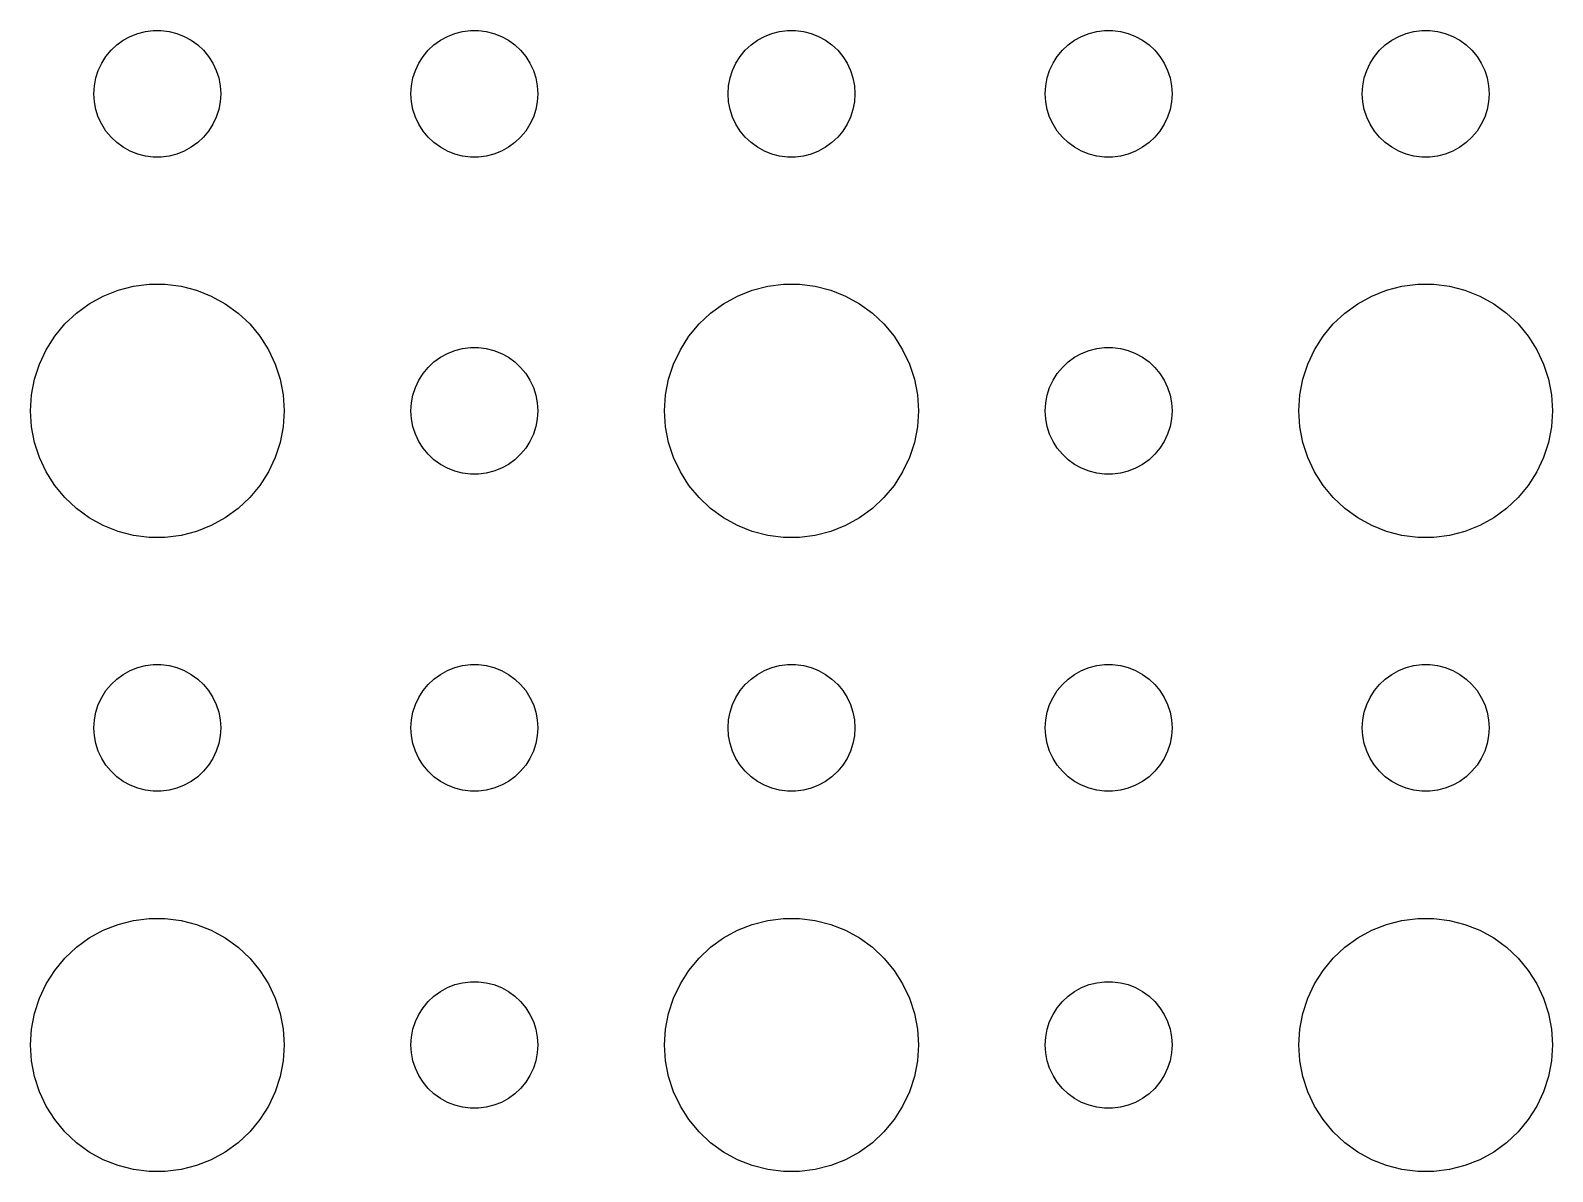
# Model space of a CAD drawing. Header units: metres. Extents: x -142 to 142, y -142 to 142.
# Drawn here: x -18 to 18, y -77.99 to -51 of the extents above; entities that cross this region are included whole.
import ezdxf

# ---------------------------------------------------------------- set-up
doc = ezdxf.new("R2010")
doc.units = ezdxf.units.M

msp = doc.modelspace()

# ---------------------------------------------------------------- linework, layer by layer
for p, q in [((-15.6387, -51.1428), (-15.4635, -51.0734)), ((-15.4635, -51.0734), (-15.2811, -51.0266)), ((-15.2811, -51.0266), (-15.0942, -51.003)), ((-15.0942, -51.003), (-14.9058, -51.003)), ((-14.9058, -51.003), (-14.7189, -51.0266)), ((-14.7189, -51.0266), (-14.5365, -51.0734)), ((-14.5365, -51.0734), (-14.3613, -51.1428)), ((-8.13866, -51.1428), (-7.96352, -51.0734)), ((-7.96352, -51.0734), (-7.78107, -51.0266)), ((-7.78107, -51.0266), (-7.59418, -51.003)), ((-7.59418, -51.003), (-7.40581, -51.003)), ((-7.40581, -51.003), (-7.21892, -51.0266)), ((-7.21892, -51.0266), (-7.03647, -51.0734)), ((-7.03647, -51.0734), (-6.86133, -51.1428)), ((-0.63866, -51.1428), (-0.46352, -51.0734)), ((-0.46352, -51.0734), (-0.28107, -51.0266)), ((-0.28107, -51.0266), (-0.09418, -51.003)), ((-0.09418, -51.003), (0.09418, -51.003)), ((0.09418, -51.003), (0.28107, -51.0266)), ((0.28107, -51.0266), (0.46352, -51.0734)), ((0.46352, -51.0734), (0.63866, -51.1428)), ((6.86133, -51.1428), (7.03647, -51.0734)), ((7.03647, -51.0734), (7.21892, -51.0266)), ((7.21892, -51.0266), (7.40581, -51.003)), ((7.40581, -51.003), (7.59418, -51.003)), ((7.59418, -51.003), (7.78107, -51.0266)), ((7.78107, -51.0266), (7.96352, -51.0734)), ((7.96352, -51.0734), (8.13866, -51.1428)), ((14.3613, -51.1428), (14.5365, -51.0734)), ((14.5365, -51.0734), (14.7189, -51.0266)), ((14.7189, -51.0266), (14.9058, -51.003)), ((14.9058, -51.003), (15.0942, -51.003)), ((15.0942, -51.003), (15.2811, -51.0266)), ((15.2811, -51.0266), (15.4635, -51.0734)), ((15.4635, -51.0734), (15.6387, -51.1428)), ((-16.2135, -51.6183), (-16.0934, -51.4732)), ((-16.0934, -51.4732), (-15.9561, -51.3442)), ((-15.9561, -51.3442), (-15.8037, -51.2335)), ((-15.8037, -51.2335), (-15.6387, -51.1428)), ((-14.3613, -51.1428), (-14.1963, -51.2335)), ((-14.1963, -51.2335), (-14.0439, -51.3442)), ((-14.0439, -51.3442), (-13.9065, -51.4732)), ((-13.9065, -51.4732), (-13.7865, -51.6183)), ((-8.71352, -51.6183), (-8.59344, -51.4732)), ((-8.59344, -51.4732), (-8.45613, -51.3442)), ((-8.45613, -51.3442), (-8.30373, -51.2335)), ((-8.30373, -51.2335), (-8.13866, -51.1428)), ((-6.86133, -51.1428), (-6.69626, -51.2335)), ((-6.69626, -51.2335), (-6.54385, -51.3442)), ((-6.54385, -51.3442), (-6.40654, -51.4732)), ((-6.40654, -51.4732), (-6.28647, -51.6183)), ((-1.21352, -51.6183), (-1.09344, -51.4732)), ((-1.09344, -51.4732), (-0.95613, -51.3442)), ((-0.95613, -51.3442), (-0.80373, -51.2335)), ((-0.80373, -51.2335), (-0.63866, -51.1428)), ((0.63866, -51.1428), (0.80373, -51.2335)), ((0.80373, -51.2335), (0.95613, -51.3442)), ((0.95613, -51.3442), (1.09344, -51.4732)), ((1.09344, -51.4732), (1.21352, -51.6183)), ((6.28647, -51.6183), (6.40654, -51.4732)), ((6.40654, -51.4732), (6.54385, -51.3442)), ((6.54385, -51.3442), (6.69626, -51.2335)), ((6.69626, -51.2335), (6.86133, -51.1428)), ((8.13866, -51.1428), (8.30373, -51.2335)), ((8.30373, -51.2335), (8.45613, -51.3442)), ((8.45613, -51.3442), (8.59344, -51.4732)), ((8.59344, -51.4732), (8.71352, -51.6183)), ((13.7865, -51.6183), (13.9065, -51.4732)), ((13.9065, -51.4732), (14.0439, -51.3442)), ((14.0439, -51.3442), (14.1963, -51.2335)), ((14.1963, -51.2335), (14.3613, -51.1428)), ((15.6387, -51.1428), (15.8037, -51.2335)), ((15.8037, -51.2335), (15.9561, -51.3442)), ((15.9561, -51.3442), (16.0934, -51.4732)), ((16.0934, -51.4732), (16.2135, -51.6183)), ((-16.3947, -51.9478), (-16.3145, -51.7774)), ((-16.3145, -51.7774), (-16.2135, -51.6183)), ((-13.7865, -51.6183), (-13.6855, -51.7774)), ((-13.6855, -51.7774), (-13.6053, -51.9478)), ((-8.89465, -51.9478), (-8.81445, -51.7774)), ((-8.81445, -51.7774), (-8.71352, -51.6183)), ((-6.28647, -51.6183), (-6.18553, -51.7774)), ((-6.18553, -51.7774), (-6.10533, -51.9478)), ((-1.39465, -51.9478), (-1.31445, -51.7774)), ((-1.31445, -51.7774), (-1.21352, -51.6183)), ((1.21352, -51.6183), (1.31445, -51.7774)), ((1.31445, -51.7774), (1.39465, -51.9478)), ((6.10533, -51.9478), (6.18553, -51.7774)), ((6.18553, -51.7774), (6.28647, -51.6183)), ((8.71352, -51.6183), (8.81445, -51.7774)), ((8.81445, -51.7774), (8.89465, -51.9478)), ((13.6053, -51.9478), (13.6855, -51.7774)), ((13.6855, -51.7774), (13.7865, -51.6183)), ((16.2135, -51.6183), (16.3145, -51.7774)), ((16.3145, -51.7774), (16.3947, -51.9478)), ((-16.4882, -52.312), (-16.4529, -52.127)), ((-16.4529, -52.127), (-16.3947, -51.9478)), ((-13.6053, -51.9478), (-13.5471, -52.127)), ((-13.5471, -52.127), (-13.5118, -52.312)), ((-8.98816, -52.312), (-8.95287, -52.127)), ((-8.95287, -52.127), (-8.89465, -51.9478)), ((-6.10533, -51.9478), (-6.04712, -52.127)), ((-6.04712, -52.127), (-6.01183, -52.312)), ((-1.48816, -52.312), (-1.45287, -52.127)), ((-1.45287, -52.127), (-1.39465, -51.9478)), ((1.39465, -51.9478), (1.45287, -52.127)), ((1.45287, -52.127), (1.48816, -52.312)), ((6.01183, -52.312), (6.04712, -52.127)), ((6.04712, -52.127), (6.10533, -51.9478)), ((8.89465, -51.9478), (8.95287, -52.127)), ((8.95287, -52.127), (8.98816, -52.312)), ((13.5118, -52.312), (13.5471, -52.127)), ((13.5471, -52.127), (13.6053, -51.9478)), ((16.3947, -51.9478), (16.4529, -52.127)), ((16.4529, -52.127), (16.4882, -52.312)), ((-16.5, -52.5), (-16.4882, -52.312)), ((-16.4882, -52.688), (-16.5, -52.5)), ((-13.5118, -52.312), (-13.5, -52.5)), ((-13.5, -52.5), (-13.5118, -52.688)), ((-9, -52.5), (-8.98816, -52.312)), ((-8.98816, -52.688), (-9, -52.5)), ((-6.01183, -52.312), (-6, -52.5)), ((-6, -52.5), (-6.01183, -52.688)), ((-1.5, -52.5), (-1.48816, -52.312)), ((-1.48816, -52.688), (-1.5, -52.5)), ((1.48816, -52.312), (1.5, -52.5)), ((1.5, -52.5), (1.48816, -52.688)), ((6, -52.5), (6.01183, -52.312)), ((6.01183, -52.688), (6, -52.5)), ((8.98816, -52.312), (9, -52.5)), ((9, -52.5), (8.98816, -52.688)), ((13.5, -52.5), (13.5118, -52.312)), ((13.5118, -52.688), (13.5, -52.5)), ((16.4882, -52.312), (16.5, -52.5)), ((16.5, -52.5), (16.4882, -52.688)), ((-16.4529, -52.873), (-16.4882, -52.688)), ((-16.3947, -53.0522), (-16.4529, -52.873)), ((-13.5471, -52.873), (-13.6053, -53.0522)), ((-13.5118, -52.688), (-13.5471, -52.873)), ((-8.95287, -52.873), (-8.98816, -52.688)), ((-8.89465, -53.0522), (-8.95287, -52.873)), ((-6.04712, -52.873), (-6.10533, -53.0522)), ((-6.01183, -52.688), (-6.04712, -52.873)), ((-1.45287, -52.873), (-1.48816, -52.688)), ((-1.39465, -53.0522), (-1.45287, -52.873)), ((1.45287, -52.873), (1.39465, -53.0522)), ((1.48816, -52.688), (1.45287, -52.873)), ((6.04712, -52.873), (6.01183, -52.688)), ((6.10533, -53.0522), (6.04712, -52.873)), ((8.95287, -52.873), (8.89465, -53.0522)), ((8.98816, -52.688), (8.95287, -52.873)), ((13.5471, -52.873), (13.5118, -52.688)), ((13.6053, -53.0522), (13.5471, -52.873)), ((16.4529, -52.873), (16.3947, -53.0522)), ((16.4882, -52.688), (16.4529, -52.873)), ((-16.3145, -53.2226), (-16.3947, -53.0522)), ((-16.2135, -53.3817), (-16.3145, -53.2226)), ((-13.6855, -53.2226), (-13.7865, -53.3817)), ((-13.6053, -53.0522), (-13.6855, -53.2226)), ((-8.81445, -53.2226), (-8.89465, -53.0522)), ((-8.71352, -53.3817), (-8.81445, -53.2226)), ((-6.18553, -53.2226), (-6.28647, -53.3817)), ((-6.10533, -53.0522), (-6.18553, -53.2226)), ((-1.31445, -53.2226), (-1.39465, -53.0522)), ((-1.21352, -53.3817), (-1.31445, -53.2226)), ((1.31445, -53.2226), (1.21352, -53.3817)), ((1.39465, -53.0522), (1.31445, -53.2226)), ((6.18553, -53.2226), (6.10533, -53.0522)), ((6.28647, -53.3817), (6.18553, -53.2226)), ((8.81445, -53.2226), (8.71352, -53.3817)), ((8.89465, -53.0522), (8.81445, -53.2226)), ((13.6855, -53.2226), (13.6053, -53.0522)), ((13.7865, -53.3817), (13.6855, -53.2226)), ((16.3145, -53.2226), (16.2135, -53.3817)), ((16.3947, -53.0522), (16.3145, -53.2226)), ((-16.0934, -53.5268), (-16.2135, -53.3817)), ((-15.9561, -53.6558), (-16.0934, -53.5268)), ((-13.9065, -53.5268), (-14.0439, -53.6558)), ((-13.7865, -53.3817), (-13.9065, -53.5268)), ((-8.59344, -53.5268), (-8.71352, -53.3817)), ((-8.45613, -53.6558), (-8.59344, -53.5268)), ((-6.40654, -53.5268), (-6.54385, -53.6558)), ((-6.28647, -53.3817), (-6.40654, -53.5268)), ((-1.09344, -53.5268), (-1.21352, -53.3817)), ((-0.95613, -53.6558), (-1.09344, -53.5268)), ((1.09344, -53.5268), (0.95613, -53.6558)), ((1.21352, -53.3817), (1.09344, -53.5268)), ((6.40654, -53.5268), (6.28647, -53.3817)), ((6.54385, -53.6558), (6.40654, -53.5268)), ((8.59344, -53.5268), (8.45613, -53.6558)), ((8.71352, -53.3817), (8.59344, -53.5268)), ((13.9065, -53.5268), (13.7865, -53.3817)), ((14.0439, -53.6558), (13.9065, -53.5268)), ((16.0934, -53.5268), (15.9561, -53.6558)), ((16.2135, -53.3817), (16.0934, -53.5268)), ((-15.8037, -53.7665), (-15.9561, -53.6558)), ((-15.6387, -53.8572), (-15.8037, -53.7665)), ((-15.4635, -53.9266), (-15.6387, -53.8572)), ((-15.2811, -53.9734), (-15.4635, -53.9266)), ((-15.0942, -53.997), (-15.2811, -53.9734)), ((-14.9058, -53.997), (-15.0942, -53.997)), ((-14.7189, -53.9734), (-14.9058, -53.997)), ((-14.5365, -53.9266), (-14.7189, -53.9734)), ((-14.3613, -53.8572), (-14.5365, -53.9266)), ((-14.1963, -53.7665), (-14.3613, -53.8572)), ((-14.0439, -53.6558), (-14.1963, -53.7665)), ((-8.30373, -53.7665), (-8.45613, -53.6558)), ((-8.13866, -53.8572), (-8.30373, -53.7665)), ((-7.96352, -53.9266), (-8.13866, -53.8572)), ((-7.78107, -53.9734), (-7.96352, -53.9266)), ((-7.59418, -53.997), (-7.78107, -53.9734)), ((-7.40581, -53.997), (-7.59418, -53.997)), ((-7.21892, -53.9734), (-7.40581, -53.997)), ((-7.03647, -53.9266), (-7.21892, -53.9734)), ((-6.86133, -53.8572), (-7.03647, -53.9266)), ((-6.69626, -53.7665), (-6.86133, -53.8572)), ((-6.54385, -53.6558), (-6.69626, -53.7665)), ((-0.80373, -53.7665), (-0.95613, -53.6558)), ((-0.63866, -53.8572), (-0.80373, -53.7665)), ((-0.46352, -53.9266), (-0.63866, -53.8572)), ((-0.28107, -53.9734), (-0.46352, -53.9266)), ((-0.09418, -53.997), (-0.28107, -53.9734)), ((0.09418, -53.997), (-0.09418, -53.997)), ((0.28107, -53.9734), (0.09418, -53.997)), ((0.46352, -53.9266), (0.28107, -53.9734)), ((0.63866, -53.8572), (0.46352, -53.9266)), ((0.80373, -53.7665), (0.63866, -53.8572)), ((0.95613, -53.6558), (0.80373, -53.7665)), ((6.69626, -53.7665), (6.54385, -53.6558)), ((6.86133, -53.8572), (6.69626, -53.7665)), ((7.03647, -53.9266), (6.86133, -53.8572)), ((7.21892, -53.9734), (7.03647, -53.9266)), ((7.40581, -53.997), (7.21892, -53.9734)), ((7.59418, -53.997), (7.40581, -53.997)), ((7.78107, -53.9734), (7.59418, -53.997)), ((7.96352, -53.9266), (7.78107, -53.9734)), ((8.13866, -53.8572), (7.96352, -53.9266)), ((8.30373, -53.7665), (8.13866, -53.8572)), ((8.45613, -53.6558), (8.30373, -53.7665)), ((14.1963, -53.7665), (14.0439, -53.6558)), ((14.3613, -53.8572), (14.1963, -53.7665)), ((14.5365, -53.9266), (14.3613, -53.8572)), ((14.7189, -53.9734), (14.5365, -53.9266)), ((14.9058, -53.997), (14.7189, -53.9734)), ((15.0942, -53.997), (14.9058, -53.997)), ((15.2811, -53.9734), (15.0942, -53.997)), ((15.4635, -53.9266), (15.2811, -53.9734)), ((15.6387, -53.8572), (15.4635, -53.9266)), ((15.8037, -53.7665), (15.6387, -53.8572)), ((15.9561, -53.6558), (15.8037, -53.7665)), ((-16.2773, -57.2855), (-15.927, -57.1468)), ((-15.927, -57.1468), (-15.5621, -57.0531)), ((-15.5621, -57.0531), (-15.1884, -57.0059)), ((-15.1884, -57.0059), (-14.8116, -57.0059)), ((-14.8116, -57.0059), (-14.4379, -57.0531)), ((-14.4379, -57.0531), (-14.0729, -57.1468)), ((-14.0729, -57.1468), (-13.7227, -57.2855)), ((-1.27733, -57.2855), (-0.92705, -57.1468)), ((-0.92705, -57.1468), (-0.56213, -57.0531)), ((-0.56213, -57.0531), (-0.18837, -57.0059)), ((-0.18837, -57.0059), (0.18837, -57.0059)), ((0.18837, -57.0059), (0.56213, -57.0531)), ((0.56213, -57.0531), (0.92705, -57.1468)), ((0.92705, -57.1468), (1.27733, -57.2855)), ((13.7227, -57.2855), (14.0729, -57.1468)), ((14.0729, -57.1468), (14.4379, -57.0531)), ((14.4379, -57.0531), (14.8116, -57.0059)), ((14.8116, -57.0059), (15.1884, -57.0059)), ((15.1884, -57.0059), (15.5621, -57.0531)), ((15.5621, -57.0531), (15.927, -57.1468)), ((15.927, -57.1468), (16.2773, -57.2855)), ((-16.9123, -57.6885), (-16.6075, -57.467)), ((-16.6075, -57.467), (-16.2773, -57.2855)), ((-13.7227, -57.2855), (-13.3925, -57.467)), ((-13.3925, -57.467), (-13.0877, -57.6885)), ((-1.91226, -57.6885), (-1.60747, -57.467)), ((-1.60747, -57.467), (-1.27733, -57.2855)), ((1.27733, -57.2855), (1.60747, -57.467)), ((1.60747, -57.467), (1.91226, -57.6885)), ((13.0877, -57.6885), (13.3925, -57.467)), ((13.3925, -57.467), (13.7227, -57.2855)), ((16.2773, -57.2855), (16.6075, -57.467)), ((16.6075, -57.467), (16.9123, -57.6885)), ((-17.427, -58.2366), (-17.1869, -57.9464)), ((-17.1869, -57.9464), (-16.9123, -57.6885)), ((-13.0877, -57.6885), (-12.8131, -57.9464)), ((-12.8131, -57.9464), (-12.5729, -58.2366)), ((-2.42705, -58.2366), (-2.1869, -57.9464)), ((-2.1869, -57.9464), (-1.91226, -57.6885)), ((1.91226, -57.6885), (2.1869, -57.9464)), ((2.1869, -57.9464), (2.42705, -58.2366)), ((12.5729, -58.2366), (12.8131, -57.9464)), ((12.8131, -57.9464), (13.0877, -57.6885)), ((16.9123, -57.6885), (17.1869, -57.9464)), ((17.1869, -57.9464), (17.427, -58.2366)), ((-17.6289, -58.5547), (-17.427, -58.2366)), ((-12.5729, -58.2366), (-12.3711, -58.5547)), ((-2.62891, -58.5547), (-2.42705, -58.2366)), ((2.42705, -58.2366), (2.62891, -58.5547)), ((12.3711, -58.5547), (12.5729, -58.2366)), ((17.427, -58.2366), (17.6289, -58.5547)), ((-17.7893, -58.8956), (-17.6289, -58.5547)), ((-12.3711, -58.5547), (-12.2107, -58.8956)), ((-8.30373, -58.7335), (-8.13866, -58.6428)), ((-8.13866, -58.6428), (-7.96352, -58.5734)), ((-7.96352, -58.5734), (-7.78107, -58.5266)), ((-7.78107, -58.5266), (-7.59418, -58.503)), ((-7.59418, -58.503), (-7.40581, -58.503)), ((-7.40581, -58.503), (-7.21892, -58.5266)), ((-7.21892, -58.5266), (-7.03647, -58.5734)), ((-7.03647, -58.5734), (-6.86133, -58.6428)), ((-6.86133, -58.6428), (-6.69626, -58.7335)), ((-2.78932, -58.8956), (-2.62891, -58.5547)), ((2.62891, -58.5547), (2.78932, -58.8956)), ((6.69626, -58.7335), (6.86133, -58.6428)), ((6.86133, -58.6428), (7.03647, -58.5734)), ((7.03647, -58.5734), (7.21892, -58.5266)), ((7.21892, -58.5266), (7.40581, -58.503)), ((7.40581, -58.503), (7.59418, -58.503)), ((7.59418, -58.503), (7.78107, -58.5266)), ((7.78107, -58.5266), (7.96352, -58.5734)), ((7.96352, -58.5734), (8.13866, -58.6428)), ((8.13866, -58.6428), (8.30373, -58.7335)), ((12.2107, -58.8956), (12.3711, -58.5547)), ((17.6289, -58.5547), (17.7893, -58.8956)), ((-17.9057, -59.2539), (-17.7893, -58.8956)), ((-12.2107, -58.8956), (-12.0942, -59.2539)), ((-8.71352, -59.1183), (-8.59344, -58.9732)), ((-8.59344, -58.9732), (-8.45613, -58.8442)), ((-8.45613, -58.8442), (-8.30373, -58.7335)), ((-6.69626, -58.7335), (-6.54385, -58.8442)), ((-6.54385, -58.8442), (-6.40654, -58.9732)), ((-6.40654, -58.9732), (-6.28647, -59.1183)), ((-2.90575, -59.2539), (-2.78932, -58.8956)), ((2.78932, -58.8956), (2.90575, -59.2539)), ((6.28647, -59.1183), (6.40654, -58.9732)), ((6.40654, -58.9732), (6.54385, -58.8442)), ((6.54385, -58.8442), (6.69626, -58.7335)), ((8.30373, -58.7335), (8.45613, -58.8442)), ((8.45613, -58.8442), (8.59344, -58.9732)), ((8.59344, -58.9732), (8.71352, -59.1183)), ((12.0942, -59.2539), (12.2107, -58.8956)), ((17.7893, -58.8956), (17.9057, -59.2539)), ((-17.9763, -59.624), (-17.9057, -59.2539)), ((-12.0942, -59.2539), (-12.0237, -59.624)), ((-8.89465, -59.4478), (-8.81445, -59.2774)), ((-8.81445, -59.2774), (-8.71352, -59.1183)), ((-6.28647, -59.1183), (-6.18553, -59.2774)), ((-6.18553, -59.2774), (-6.10533, -59.4478)), ((-2.97633, -59.624), (-2.90575, -59.2539)), ((2.90575, -59.2539), (2.97633, -59.624)), ((6.10533, -59.4478), (6.18553, -59.2774)), ((6.18553, -59.2774), (6.28647, -59.1183)), ((8.71352, -59.1183), (8.81445, -59.2774)), ((8.81445, -59.2774), (8.89465, -59.4478)), ((12.0237, -59.624), (12.0942, -59.2539)), ((17.9057, -59.2539), (17.9763, -59.624)), ((-18, -60), (-17.9763, -59.624)), ((-12.0237, -59.624), (-12, -60)), ((-8.98816, -59.812), (-8.95287, -59.627)), ((-8.95287, -59.627), (-8.89465, -59.4478)), ((-6.10533, -59.4478), (-6.04712, -59.627)), ((-6.04712, -59.627), (-6.01183, -59.812)), ((-3, -60), (-2.97633, -59.624)), ((2.97633, -59.624), (3, -60)), ((6.01183, -59.812), (6.04712, -59.627)), ((6.04712, -59.627), (6.10533, -59.4478)), ((8.89465, -59.4478), (8.95287, -59.627)), ((8.95287, -59.627), (8.98816, -59.812)), ((12, -60), (12.0237, -59.624)), ((17.9763, -59.624), (18, -60)), ((-17.9763, -60.376), (-18, -60)), ((-12, -60), (-12.0237, -60.376)), ((-9, -60), (-8.98816, -59.812)), ((-8.98816, -60.188), (-9, -60)), ((-6.01183, -59.812), (-6, -60)), ((-6, -60), (-6.01183, -60.188)), ((-2.97633, -60.376), (-3, -60)), ((3, -60), (2.97633, -60.376)), ((6, -60), (6.01183, -59.812)), ((6.01183, -60.188), (6, -60)), ((8.98816, -59.812), (9, -60)), ((9, -60), (8.98816, -60.188)), ((12.0237, -60.376), (12, -60)), ((18, -60), (17.9763, -60.376)), ((-17.9057, -60.7461), (-17.9763, -60.376)), ((-12.0237, -60.376), (-12.0942, -60.7461)), ((-8.95287, -60.373), (-8.98816, -60.188)), ((-8.89465, -60.5522), (-8.95287, -60.373)), ((-6.04712, -60.373), (-6.10533, -60.5522)), ((-6.01183, -60.188), (-6.04712, -60.373)), ((-2.90575, -60.7461), (-2.97633, -60.376)), ((2.97633, -60.376), (2.90575, -60.7461)), ((6.04712, -60.373), (6.01183, -60.188)), ((6.10533, -60.5522), (6.04712, -60.373)), ((8.95287, -60.373), (8.89465, -60.5522)), ((8.98816, -60.188), (8.95287, -60.373)), ((12.0942, -60.7461), (12.0237, -60.376)), ((17.9763, -60.376), (17.9057, -60.7461)), ((-17.7893, -61.1044), (-17.9057, -60.7461)), ((-12.0942, -60.7461), (-12.2107, -61.1044)), ((-8.81445, -60.7226), (-8.89465, -60.5522)), ((-8.71352, -60.8817), (-8.81445, -60.7226)), ((-6.18553, -60.7226), (-6.28647, -60.8817)), ((-6.10533, -60.5522), (-6.18553, -60.7226)), ((-2.78932, -61.1044), (-2.90575, -60.7461)), ((2.90575, -60.7461), (2.78932, -61.1044)), ((6.18553, -60.7226), (6.10533, -60.5522)), ((6.28647, -60.8817), (6.18553, -60.7226)), ((8.81445, -60.7226), (8.71352, -60.8817)), ((8.89465, -60.5522), (8.81445, -60.7226)), ((12.2107, -61.1044), (12.0942, -60.7461)), ((17.9057, -60.7461), (17.7893, -61.1044)), ((-17.6289, -61.4453), (-17.7893, -61.1044)), ((-12.2107, -61.1044), (-12.3711, -61.4453)), ((-8.59344, -61.0268), (-8.71352, -60.8817)), ((-8.45613, -61.1558), (-8.59344, -61.0268)), ((-8.30373, -61.2665), (-8.45613, -61.1558)), ((-6.54385, -61.1558), (-6.69626, -61.2665)), ((-6.40654, -61.0268), (-6.54385, -61.1558)), ((-6.28647, -60.8817), (-6.40654, -61.0268)), ((-2.62891, -61.4453), (-2.78932, -61.1044)), ((2.78932, -61.1044), (2.62891, -61.4453)), ((6.40654, -61.0268), (6.28647, -60.8817)), ((6.54385, -61.1558), (6.40654, -61.0268)), ((6.69626, -61.2665), (6.54385, -61.1558)), ((8.45613, -61.1558), (8.30373, -61.2665)), ((8.59344, -61.0268), (8.45613, -61.1558)), ((8.71352, -60.8817), (8.59344, -61.0268)), ((12.3711, -61.4453), (12.2107, -61.1044)), ((17.7893, -61.1044), (17.6289, -61.4453)), ((-17.427, -61.7634), (-17.6289, -61.4453)), ((-12.3711, -61.4453), (-12.5729, -61.7634)), ((-8.13866, -61.3572), (-8.30373, -61.2665)), ((-7.96352, -61.4266), (-8.13866, -61.3572)), ((-7.78107, -61.4734), (-7.96352, -61.4266)), ((-7.59418, -61.497), (-7.78107, -61.4734)), ((-7.40581, -61.497), (-7.59418, -61.497)), ((-7.21892, -61.4734), (-7.40581, -61.497)), ((-7.03647, -61.4266), (-7.21892, -61.4734)), ((-6.86133, -61.3572), (-7.03647, -61.4266)), ((-6.69626, -61.2665), (-6.86133, -61.3572)), ((-2.42705, -61.7634), (-2.62891, -61.4453)), ((2.62891, -61.4453), (2.42705, -61.7634)), ((6.86133, -61.3572), (6.69626, -61.2665)), ((7.03647, -61.4266), (6.86133, -61.3572)), ((7.21892, -61.4734), (7.03647, -61.4266)), ((7.40581, -61.497), (7.21892, -61.4734)), ((7.59418, -61.497), (7.40581, -61.497)), ((7.78107, -61.4734), (7.59418, -61.497)), ((7.96352, -61.4266), (7.78107, -61.4734)), ((8.13866, -61.3572), (7.96352, -61.4266)), ((8.30373, -61.2665), (8.13866, -61.3572)), ((12.5729, -61.7634), (12.3711, -61.4453)), ((17.6289, -61.4453), (17.427, -61.7634)), ((-17.1869, -62.0536), (-17.427, -61.7634)), ((-12.5729, -61.7634), (-12.8131, -62.0536)), ((-2.1869, -62.0536), (-2.42705, -61.7634)), ((2.42705, -61.7634), (2.1869, -62.0536)), ((12.8131, -62.0536), (12.5729, -61.7634)), ((17.427, -61.7634), (17.1869, -62.0536)), ((-16.9123, -62.3115), (-17.1869, -62.0536)), ((-12.8131, -62.0536), (-13.0877, -62.3115)), ((-1.91226, -62.3115), (-2.1869, -62.0536)), ((2.1869, -62.0536), (1.91226, -62.3115)), ((13.0877, -62.3115), (12.8131, -62.0536)), ((17.1869, -62.0536), (16.9123, -62.3115)), ((-16.6075, -62.533), (-16.9123, -62.3115)), ((-16.2773, -62.7145), (-16.6075, -62.533)), ((-13.3925, -62.533), (-13.7227, -62.7145)), ((-13.0877, -62.3115), (-13.3925, -62.533)), ((-1.60747, -62.533), (-1.91226, -62.3115)), ((-1.27733, -62.7145), (-1.60747, -62.533)), ((1.60747, -62.533), (1.27733, -62.7145)), ((1.91226, -62.3115), (1.60747, -62.533)), ((13.3925, -62.533), (13.0877, -62.3115)), ((13.7227, -62.7145), (13.3925, -62.533)), ((16.6075, -62.533), (16.2773, -62.7145)), ((16.9123, -62.3115), (16.6075, -62.533)), ((-15.927, -62.8532), (-16.2773, -62.7145)), ((-15.5621, -62.9469), (-15.927, -62.8532)), ((-15.1884, -62.9941), (-15.5621, -62.9469)), ((-14.8116, -62.9941), (-15.1884, -62.9941)), ((-14.4379, -62.9469), (-14.8116, -62.9941)), ((-14.0729, -62.8532), (-14.4379, -62.9469)), ((-13.7227, -62.7145), (-14.0729, -62.8532)), ((-0.92705, -62.8532), (-1.27733, -62.7145)), ((-0.56213, -62.9469), (-0.92705, -62.8532)), ((-0.18837, -62.9941), (-0.56213, -62.9469)), ((0.18837, -62.9941), (-0.18837, -62.9941)), ((0.56213, -62.9469), (0.18837, -62.9941)), ((0.92705, -62.8532), (0.56213, -62.9469)), ((1.27733, -62.7145), (0.92705, -62.8532)), ((14.0729, -62.8532), (13.7227, -62.7145)), ((14.4379, -62.9469), (14.0729, -62.8532)), ((14.8116, -62.9941), (14.4379, -62.9469)), ((15.1884, -62.9941), (14.8116, -62.9941)), ((15.5621, -62.9469), (15.1884, -62.9941)), ((15.927, -62.8532), (15.5621, -62.9469)), ((16.2773, -62.7145), (15.927, -62.8532)), ((-15.9561, -66.3442), (-15.8037, -66.2335)), ((-15.8037, -66.2335), (-15.6387, -66.1428)), ((-15.6387, -66.1428), (-15.4635, -66.0734)), ((-15.4635, -66.0734), (-15.2811, -66.0266)), ((-15.2811, -66.0266), (-15.0942, -66.003)), ((-15.0942, -66.003), (-14.9058, -66.003)), ((-14.9058, -66.003), (-14.7189, -66.0266)), ((-14.7189, -66.0266), (-14.5365, -66.0734)), ((-14.5365, -66.0734), (-14.3613, -66.1428)), ((-14.3613, -66.1428), (-14.1963, -66.2335)), ((-14.1963, -66.2335), (-14.0439, -66.3442)), ((-8.45613, -66.3442), (-8.30373, -66.2335)), ((-8.30373, -66.2335), (-8.13866, -66.1428)), ((-8.13866, -66.1428), (-7.96352, -66.0734)), ((-7.96352, -66.0734), (-7.78107, -66.0266)), ((-7.78107, -66.0266), (-7.59418, -66.003)), ((-7.59418, -66.003), (-7.40581, -66.003)), ((-7.40581, -66.003), (-7.21892, -66.0266)), ((-7.21892, -66.0266), (-7.03647, -66.0734)), ((-7.03647, -66.0734), (-6.86133, -66.1428)), ((-6.86133, -66.1428), (-6.69626, -66.2335)), ((-6.69626, -66.2335), (-6.54385, -66.3442)), ((-0.95613, -66.3442), (-0.80373, -66.2335)), ((-0.80373, -66.2335), (-0.63866, -66.1428)), ((-0.63866, -66.1428), (-0.46352, -66.0734)), ((-0.46352, -66.0734), (-0.28107, -66.0266)), ((-0.28107, -66.0266), (-0.09418, -66.003)), ((-0.09418, -66.003), (0.09418, -66.003)), ((0.09418, -66.003), (0.28107, -66.0266)), ((0.28107, -66.0266), (0.46352, -66.0734)), ((0.46352, -66.0734), (0.63866, -66.1428)), ((0.63866, -66.1428), (0.80373, -66.2335)), ((0.80373, -66.2335), (0.95613, -66.3442)), ((6.54385, -66.3442), (6.69626, -66.2335)), ((6.69626, -66.2335), (6.86133, -66.1428)), ((6.86133, -66.1428), (7.03647, -66.0734)), ((7.03647, -66.0734), (7.21892, -66.0266)), ((7.21892, -66.0266), (7.40581, -66.003)), ((7.40581, -66.003), (7.59418, -66.003)), ((7.59418, -66.003), (7.78107, -66.0266)), ((7.78107, -66.0266), (7.96352, -66.0734)), ((7.96352, -66.0734), (8.13866, -66.1428)), ((8.13866, -66.1428), (8.30373, -66.2335)), ((8.30373, -66.2335), (8.45613, -66.3442)), ((14.0439, -66.3442), (14.1963, -66.2335)), ((14.1963, -66.2335), (14.3613, -66.1428)), ((14.3613, -66.1428), (14.5365, -66.0734)), ((14.5365, -66.0734), (14.7189, -66.0266)), ((14.7189, -66.0266), (14.9058, -66.003)), ((14.9058, -66.003), (15.0942, -66.003)), ((15.0942, -66.003), (15.2811, -66.0266)), ((15.2811, -66.0266), (15.4635, -66.0734)), ((15.4635, -66.0734), (15.6387, -66.1428)), ((15.6387, -66.1428), (15.8037, -66.2335)), ((15.8037, -66.2335), (15.9561, -66.3442)), ((-16.2135, -66.6183), (-16.0934, -66.4732)), ((-16.0934, -66.4732), (-15.9561, -66.3442)), ((-14.0439, -66.3442), (-13.9065, -66.4732)), ((-13.9065, -66.4732), (-13.7865, -66.6183)), ((-8.71352, -66.6183), (-8.59344, -66.4732)), ((-8.59344, -66.4732), (-8.45613, -66.3442)), ((-6.54385, -66.3442), (-6.40654, -66.4732)), ((-6.40654, -66.4732), (-6.28647, -66.6183)), ((-1.21352, -66.6183), (-1.09344, -66.4732)), ((-1.09344, -66.4732), (-0.95613, -66.3442)), ((0.95613, -66.3442), (1.09344, -66.4732)), ((1.09344, -66.4732), (1.21352, -66.6183)), ((6.28647, -66.6183), (6.40654, -66.4732)), ((6.40654, -66.4732), (6.54385, -66.3442)), ((8.45613, -66.3442), (8.59344, -66.4732)), ((8.59344, -66.4732), (8.71352, -66.6183)), ((13.7865, -66.6183), (13.9065, -66.4732)), ((13.9065, -66.4732), (14.0439, -66.3442)), ((15.9561, -66.3442), (16.0934, -66.4732)), ((16.0934, -66.4732), (16.2135, -66.6183)), ((-16.4529, -67.127), (-16.3947, -66.9478)), ((-16.3947, -66.9478), (-16.3145, -66.7774)), ((-16.3145, -66.7774), (-16.2135, -66.6183)), ((-13.7865, -66.6183), (-13.6855, -66.7774)), ((-13.6855, -66.7774), (-13.6053, -66.9478)), ((-13.6053, -66.9478), (-13.5471, -67.127)), ((-8.95287, -67.127), (-8.89465, -66.9478)), ((-8.89465, -66.9478), (-8.81445, -66.7774)), ((-8.81445, -66.7774), (-8.71352, -66.6183)), ((-6.28647, -66.6183), (-6.18553, -66.7774)), ((-6.18553, -66.7774), (-6.10533, -66.9478)), ((-6.10533, -66.9478), (-6.04712, -67.127)), ((-1.45287, -67.127), (-1.39465, -66.9478)), ((-1.39465, -66.9478), (-1.31445, -66.7774)), ((-1.31445, -66.7774), (-1.21352, -66.6183)), ((1.21352, -66.6183), (1.31445, -66.7774)), ((1.31445, -66.7774), (1.39465, -66.9478)), ((1.39465, -66.9478), (1.45287, -67.127)), ((6.04712, -67.127), (6.10533, -66.9478)), ((6.10533, -66.9478), (6.18553, -66.7774)), ((6.18553, -66.7774), (6.28647, -66.6183)), ((8.71352, -66.6183), (8.81445, -66.7774)), ((8.81445, -66.7774), (8.89465, -66.9478)), ((8.89465, -66.9478), (8.95287, -67.127)), ((13.5471, -67.127), (13.6053, -66.9478)), ((13.6053, -66.9478), (13.6855, -66.7774)), ((13.6855, -66.7774), (13.7865, -66.6183)), ((16.2135, -66.6183), (16.3145, -66.7774)), ((16.3145, -66.7774), (16.3947, -66.9478)), ((16.3947, -66.9478), (16.4529, -67.127)), ((-16.5, -67.5), (-16.4882, -67.312)), ((-16.4882, -67.312), (-16.4529, -67.127)), ((-13.5471, -67.127), (-13.5118, -67.312)), ((-13.5118, -67.312), (-13.5, -67.5)), ((-9, -67.5), (-8.98816, -67.312)), ((-8.98816, -67.312), (-8.95287, -67.127)), ((-6.04712, -67.127), (-6.01183, -67.312)), ((-6.01183, -67.312), (-6, -67.5)), ((-1.5, -67.5), (-1.48816, -67.312)), ((-1.48816, -67.312), (-1.45287, -67.127)), ((1.45287, -67.127), (1.48816, -67.312)), ((1.48816, -67.312), (1.5, -67.5)), ((6, -67.5), (6.01183, -67.312)), ((6.01183, -67.312), (6.04712, -67.127)), ((8.95287, -67.127), (8.98816, -67.312)), ((8.98816, -67.312), (9, -67.5)), ((13.5, -67.5), (13.5118, -67.312)), ((13.5118, -67.312), (13.5471, -67.127)), ((16.4529, -67.127), (16.4882, -67.312)), ((16.4882, -67.312), (16.5, -67.5)), ((-16.4882, -67.688), (-16.5, -67.5)), ((-13.5, -67.5), (-13.5118, -67.688)), ((-8.98816, -67.688), (-9, -67.5)), ((-6, -67.5), (-6.01183, -67.688)), ((-1.48816, -67.688), (-1.5, -67.5)), ((1.5, -67.5), (1.48816, -67.688)), ((6.01183, -67.688), (6, -67.5)), ((9, -67.5), (8.98816, -67.688)), ((13.5118, -67.688), (13.5, -67.5)), ((16.5, -67.5), (16.4882, -67.688)), ((-16.4529, -67.873), (-16.4882, -67.688)), ((-16.3947, -68.0522), (-16.4529, -67.873)), ((-13.5471, -67.873), (-13.6053, -68.0522)), ((-13.5118, -67.688), (-13.5471, -67.873)), ((-8.95287, -67.873), (-8.98816, -67.688)), ((-8.89465, -68.0522), (-8.95287, -67.873)), ((-6.04712, -67.873), (-6.10533, -68.0522)), ((-6.01183, -67.688), (-6.04712, -67.873)), ((-1.45287, -67.873), (-1.48816, -67.688)), ((-1.39465, -68.0522), (-1.45287, -67.873)), ((1.45287, -67.873), (1.39465, -68.0522)), ((1.48816, -67.688), (1.45287, -67.873)), ((6.04712, -67.873), (6.01183, -67.688)), ((6.10533, -68.0522), (6.04712, -67.873)), ((8.95287, -67.873), (8.89465, -68.0522)), ((8.98816, -67.688), (8.95287, -67.873)), ((13.5471, -67.873), (13.5118, -67.688)), ((13.6053, -68.0522), (13.5471, -67.873)), ((16.4529, -67.873), (16.3947, -68.0522)), ((16.4882, -67.688), (16.4529, -67.873)), ((-16.3145, -68.2226), (-16.3947, -68.0522)), ((-16.2135, -68.3817), (-16.3145, -68.2226)), ((-16.0934, -68.5268), (-16.2135, -68.3817)), ((-13.7865, -68.3817), (-13.9065, -68.5268)), ((-13.6855, -68.2226), (-13.7865, -68.3817)), ((-13.6053, -68.0522), (-13.6855, -68.2226)), ((-8.81445, -68.2226), (-8.89465, -68.0522)), ((-8.71352, -68.3817), (-8.81445, -68.2226)), ((-8.59344, -68.5268), (-8.71352, -68.3817)), ((-6.28647, -68.3817), (-6.40654, -68.5268)), ((-6.18553, -68.2226), (-6.28647, -68.3817)), ((-6.10533, -68.0522), (-6.18553, -68.2226)), ((-1.31445, -68.2226), (-1.39465, -68.0522)), ((-1.21352, -68.3817), (-1.31445, -68.2226)), ((-1.09344, -68.5268), (-1.21352, -68.3817)), ((1.21352, -68.3817), (1.09344, -68.5268)), ((1.31445, -68.2226), (1.21352, -68.3817)), ((1.39465, -68.0522), (1.31445, -68.2226)), ((6.18553, -68.2226), (6.10533, -68.0522)), ((6.28647, -68.3817), (6.18553, -68.2226)), ((6.40654, -68.5268), (6.28647, -68.3817)), ((8.71352, -68.3817), (8.59344, -68.5268)), ((8.81445, -68.2226), (8.71352, -68.3817)), ((8.89465, -68.0522), (8.81445, -68.2226)), ((13.6855, -68.2226), (13.6053, -68.0522)), ((13.7865, -68.3817), (13.6855, -68.2226)), ((13.9065, -68.5268), (13.7865, -68.3817)), ((16.2135, -68.3817), (16.0934, -68.5268)), ((16.3145, -68.2226), (16.2135, -68.3817)), ((16.3947, -68.0522), (16.3145, -68.2226)), ((-15.9561, -68.6558), (-16.0934, -68.5268)), ((-15.8037, -68.7665), (-15.9561, -68.6558)), ((-14.0439, -68.6558), (-14.1963, -68.7665)), ((-13.9065, -68.5268), (-14.0439, -68.6558)), ((-8.45613, -68.6558), (-8.59344, -68.5268)), ((-8.30373, -68.7665), (-8.45613, -68.6558)), ((-6.54385, -68.6558), (-6.69626, -68.7665)), ((-6.40654, -68.5268), (-6.54385, -68.6558)), ((-0.95613, -68.6558), (-1.09344, -68.5268)), ((-0.80373, -68.7665), (-0.95613, -68.6558)), ((0.95613, -68.6558), (0.80373, -68.7665)), ((1.09344, -68.5268), (0.95613, -68.6558)), ((6.54385, -68.6558), (6.40654, -68.5268)), ((6.69626, -68.7665), (6.54385, -68.6558)), ((8.45613, -68.6558), (8.30373, -68.7665)), ((8.59344, -68.5268), (8.45613, -68.6558)), ((14.0439, -68.6558), (13.9065, -68.5268)), ((14.1963, -68.7665), (14.0439, -68.6558)), ((15.9561, -68.6558), (15.8037, -68.7665)), ((16.0934, -68.5268), (15.9561, -68.6558)), ((-15.6387, -68.8572), (-15.8037, -68.7665)), ((-15.4635, -68.9266), (-15.6387, -68.8572)), ((-15.2811, -68.9734), (-15.4635, -68.9266)), ((-15.0942, -68.997), (-15.2811, -68.9734)), ((-14.9058, -68.997), (-15.0942, -68.997)), ((-14.7189, -68.9734), (-14.9058, -68.997)), ((-14.5365, -68.9266), (-14.7189, -68.9734)), ((-14.3613, -68.8572), (-14.5365, -68.9266)), ((-14.1963, -68.7665), (-14.3613, -68.8572)), ((-8.13866, -68.8572), (-8.30373, -68.7665)), ((-7.96352, -68.9266), (-8.13866, -68.8572)), ((-7.78107, -68.9734), (-7.96352, -68.9266)), ((-7.59418, -68.997), (-7.78107, -68.9734)), ((-7.40581, -68.997), (-7.59418, -68.997)), ((-7.21892, -68.9734), (-7.40581, -68.997)), ((-7.03647, -68.9266), (-7.21892, -68.9734)), ((-6.86133, -68.8572), (-7.03647, -68.9266)), ((-6.69626, -68.7665), (-6.86133, -68.8572)), ((-0.63866, -68.8572), (-0.80373, -68.7665)), ((-0.46352, -68.9266), (-0.63866, -68.8572)), ((-0.28107, -68.9734), (-0.46352, -68.9266)), ((-0.09418, -68.997), (-0.28107, -68.9734)), ((0.09418, -68.997), (-0.09418, -68.997)), ((0.28107, -68.9734), (0.09418, -68.997)), ((0.46352, -68.9266), (0.28107, -68.9734)), ((0.63866, -68.8572), (0.46352, -68.9266)), ((0.80373, -68.7665), (0.63866, -68.8572)), ((6.86133, -68.8572), (6.69626, -68.7665)), ((7.03647, -68.9266), (6.86133, -68.8572)), ((7.21892, -68.9734), (7.03647, -68.9266)), ((7.40581, -68.997), (7.21892, -68.9734)), ((7.59418, -68.997), (7.40581, -68.997)), ((7.78107, -68.9734), (7.59418, -68.997)), ((7.96352, -68.9266), (7.78107, -68.9734)), ((8.13866, -68.8572), (7.96352, -68.9266)), ((8.30373, -68.7665), (8.13866, -68.8572)), ((14.3613, -68.8572), (14.1963, -68.7665)), ((14.5365, -68.9266), (14.3613, -68.8572)), ((14.7189, -68.9734), (14.5365, -68.9266)), ((14.9058, -68.997), (14.7189, -68.9734)), ((15.0942, -68.997), (14.9058, -68.997)), ((15.2811, -68.9734), (15.0942, -68.997)), ((15.4635, -68.9266), (15.2811, -68.9734)), ((15.6387, -68.8572), (15.4635, -68.9266)), ((15.8037, -68.7665), (15.6387, -68.8572)), ((-16.6075, -72.467), (-16.2773, -72.2855)), ((-16.2773, -72.2855), (-15.927, -72.1468)), ((-15.927, -72.1468), (-15.5621, -72.0531)), ((-15.5621, -72.0531), (-15.1884, -72.0059)), ((-15.1884, -72.0059), (-14.8116, -72.0059)), ((-14.8116, -72.0059), (-14.4379, -72.0531)), ((-14.4379, -72.0531), (-14.0729, -72.1468)), ((-14.0729, -72.1468), (-13.7227, -72.2855)), ((-13.7227, -72.2855), (-13.3925, -72.467)), ((-1.60747, -72.467), (-1.27733, -72.2855)), ((-1.27733, -72.2855), (-0.92705, -72.1468)), ((-0.92705, -72.1468), (-0.56213, -72.0531)), ((-0.56213, -72.0531), (-0.18837, -72.0059)), ((-0.18837, -72.0059), (0.18837, -72.0059)), ((0.18837, -72.0059), (0.56213, -72.0531)), ((0.56213, -72.0531), (0.92705, -72.1468)), ((0.92705, -72.1468), (1.27733, -72.2855)), ((1.27733, -72.2855), (1.60747, -72.467)), ((13.3925, -72.467), (13.7227, -72.2855)), ((13.7227, -72.2855), (14.0729, -72.1468)), ((14.0729, -72.1468), (14.4379, -72.0531)), ((14.4379, -72.0531), (14.8116, -72.0059)), ((14.8116, -72.0059), (15.1884, -72.0059)), ((15.1884, -72.0059), (15.5621, -72.0531)), ((15.5621, -72.0531), (15.927, -72.1468)), ((15.927, -72.1468), (16.2773, -72.2855)), ((16.2773, -72.2855), (16.6075, -72.467)), ((-17.1869, -72.9464), (-16.9123, -72.6885)), ((-16.9123, -72.6885), (-16.6075, -72.467)), ((-13.3925, -72.467), (-13.0877, -72.6885)), ((-13.0877, -72.6885), (-12.8131, -72.9464)), ((-2.1869, -72.9464), (-1.91226, -72.6885)), ((-1.91226, -72.6885), (-1.60747, -72.467)), ((1.60747, -72.467), (1.91226, -72.6885)), ((1.91226, -72.6885), (2.1869, -72.9464)), ((12.8131, -72.9464), (13.0877, -72.6885)), ((13.0877, -72.6885), (13.3925, -72.467)), ((16.6075, -72.467), (16.9123, -72.6885)), ((16.9123, -72.6885), (17.1869, -72.9464)), ((-17.427, -73.2366), (-17.1869, -72.9464)), ((-12.8131, -72.9464), (-12.5729, -73.2366)), ((-2.42705, -73.2366), (-2.1869, -72.9464)), ((2.1869, -72.9464), (2.42705, -73.2366)), ((12.5729, -73.2366), (12.8131, -72.9464)), ((17.1869, -72.9464), (17.427, -73.2366)), ((-17.6289, -73.5547), (-17.427, -73.2366)), ((-12.5729, -73.2366), (-12.3711, -73.5547)), ((-2.62891, -73.5547), (-2.42705, -73.2366)), ((2.42705, -73.2366), (2.62891, -73.5547)), ((12.3711, -73.5547), (12.5729, -73.2366)), ((17.427, -73.2366), (17.6289, -73.5547)), ((-17.7893, -73.8956), (-17.6289, -73.5547)), ((-12.3711, -73.5547), (-12.2107, -73.8956)), ((-8.45613, -73.8442), (-8.30373, -73.7335)), ((-8.30373, -73.7335), (-8.13866, -73.6428)), ((-8.13866, -73.6428), (-7.96352, -73.5734)), ((-7.96352, -73.5734), (-7.78107, -73.5266)), ((-7.78107, -73.5266), (-7.59418, -73.503)), ((-7.59418, -73.503), (-7.40581, -73.503)), ((-7.40581, -73.503), (-7.21892, -73.5266)), ((-7.21892, -73.5266), (-7.03647, -73.5734)), ((-7.03647, -73.5734), (-6.86133, -73.6428)), ((-6.86133, -73.6428), (-6.69626, -73.7335)), ((-6.69626, -73.7335), (-6.54385, -73.8442)), ((-2.78932, -73.8956), (-2.62891, -73.5547)), ((2.62891, -73.5547), (2.78932, -73.8956)), ((6.54385, -73.8442), (6.69626, -73.7335)), ((6.69626, -73.7335), (6.86133, -73.6428)), ((6.86133, -73.6428), (7.03647, -73.5734)), ((7.03647, -73.5734), (7.21892, -73.5266)), ((7.21892, -73.5266), (7.40581, -73.503)), ((7.40581, -73.503), (7.59418, -73.503)), ((7.59418, -73.503), (7.78107, -73.5266)), ((7.78107, -73.5266), (7.96352, -73.5734)), ((7.96352, -73.5734), (8.13866, -73.6428)), ((8.13866, -73.6428), (8.30373, -73.7335)), ((8.30373, -73.7335), (8.45613, -73.8442)), ((12.2107, -73.8956), (12.3711, -73.5547)), ((17.6289, -73.5547), (17.7893, -73.8956)), ((-17.9057, -74.2539), (-17.7893, -73.8956)), ((-12.2107, -73.8956), (-12.0942, -74.2539)), ((-8.81445, -74.2774), (-8.71352, -74.1183)), ((-8.71352, -74.1183), (-8.59344, -73.9732)), ((-8.59344, -73.9732), (-8.45613, -73.8442)), ((-6.54385, -73.8442), (-6.40654, -73.9732)), ((-6.40654, -73.9732), (-6.28647, -74.1183)), ((-6.28647, -74.1183), (-6.18553, -74.2774)), ((-2.90575, -74.2539), (-2.78932, -73.8956)), ((2.78932, -73.8956), (2.90575, -74.2539)), ((6.18553, -74.2774), (6.28647, -74.1183)), ((6.28647, -74.1183), (6.40654, -73.9732)), ((6.40654, -73.9732), (6.54385, -73.8442)), ((8.45613, -73.8442), (8.59344, -73.9732)), ((8.59344, -73.9732), (8.71352, -74.1183)), ((8.71352, -74.1183), (8.81445, -74.2774)), ((12.0942, -74.2539), (12.2107, -73.8956)), ((17.7893, -73.8956), (17.9057, -74.2539)), ((-17.9763, -74.624), (-17.9057, -74.2539)), ((-12.0942, -74.2539), (-12.0237, -74.624)), ((-8.95287, -74.627), (-8.89465, -74.4478)), ((-8.89465, -74.4478), (-8.81445, -74.2774)), ((-6.18553, -74.2774), (-6.10533, -74.4478)), ((-6.10533, -74.4478), (-6.04712, -74.627)), ((-2.97633, -74.624), (-2.90575, -74.2539)), ((2.90575, -74.2539), (2.97633, -74.624)), ((6.04712, -74.627), (6.10533, -74.4478)), ((6.10533, -74.4478), (6.18553, -74.2774)), ((8.81445, -74.2774), (8.89465, -74.4478)), ((8.89465, -74.4478), (8.95287, -74.627)), ((12.0237, -74.624), (12.0942, -74.2539)), ((17.9057, -74.2539), (17.9763, -74.624)), ((-18, -75), (-17.9763, -74.624)), ((-12.0237, -74.624), (-12, -75)), ((-9, -75), (-8.98816, -74.812)), ((-8.98816, -74.812), (-8.95287, -74.627)), ((-6.04712, -74.627), (-6.01183, -74.812)), ((-6.01183, -74.812), (-6, -75)), ((-3, -75), (-2.97633, -74.624)), ((2.97633, -74.624), (3, -75)), ((6, -75), (6.01183, -74.812)), ((6.01183, -74.812), (6.04712, -74.627)), ((8.95287, -74.627), (8.98816, -74.812)), ((8.98816, -74.812), (9, -75)), ((12, -75), (12.0237, -74.624)), ((17.9763, -74.624), (18, -75)), ((-17.9763, -75.376), (-18, -75)), ((-12, -75), (-12.0237, -75.376)), ((-8.98816, -75.188), (-9, -75)), ((-8.95287, -75.373), (-8.98816, -75.188)), ((-6.01183, -75.188), (-6.04712, -75.373)), ((-6, -75), (-6.01183, -75.188)), ((-2.97633, -75.376), (-3, -75)), ((3, -75), (2.97633, -75.376)), ((6.01183, -75.188), (6, -75)), ((6.04712, -75.373), (6.01183, -75.188)), ((8.98816, -75.188), (8.95287, -75.373)), ((9, -75), (8.98816, -75.188)), ((12.0237, -75.376), (12, -75)), ((18, -75), (17.9763, -75.376)), ((-17.9057, -75.7461), (-17.9763, -75.376)), ((-12.0237, -75.376), (-12.0942, -75.7461)), ((-8.89465, -75.5522), (-8.95287, -75.373)), ((-8.81445, -75.7226), (-8.89465, -75.5522)), ((-6.10533, -75.5522), (-6.18553, -75.7226)), ((-6.04712, -75.373), (-6.10533, -75.5522)), ((-2.90575, -75.7461), (-2.97633, -75.376)), ((2.97633, -75.376), (2.90575, -75.7461)), ((6.10533, -75.5522), (6.04712, -75.373)), ((6.18553, -75.7226), (6.10533, -75.5522)), ((8.89465, -75.5522), (8.81445, -75.7226)), ((8.95287, -75.373), (8.89465, -75.5522)), ((12.0942, -75.7461), (12.0237, -75.376)), ((17.9763, -75.376), (17.9057, -75.7461)), ((-17.7893, -76.1044), (-17.9057, -75.7461)), ((-12.0942, -75.7461), (-12.2107, -76.1044)), ((-8.71352, -75.8817), (-8.81445, -75.7226)), ((-8.59344, -76.0268), (-8.71352, -75.8817)), ((-6.28647, -75.8817), (-6.40654, -76.0268)), ((-6.18553, -75.7226), (-6.28647, -75.8817)), ((-2.78932, -76.1044), (-2.90575, -75.7461)), ((2.90575, -75.7461), (2.78932, -76.1044)), ((6.28647, -75.8817), (6.18553, -75.7226)), ((6.40654, -76.0268), (6.28647, -75.8817)), ((8.71352, -75.8817), (8.59344, -76.0268)), ((8.81445, -75.7226), (8.71352, -75.8817)), ((12.2107, -76.1044), (12.0942, -75.7461)), ((17.9057, -75.7461), (17.7893, -76.1044)), ((-17.6289, -76.4453), (-17.7893, -76.1044)), ((-12.2107, -76.1044), (-12.3711, -76.4453)), ((-8.45613, -76.1558), (-8.59344, -76.0268)), ((-8.30373, -76.2665), (-8.45613, -76.1558)), ((-8.13866, -76.3572), (-8.30373, -76.2665)), ((-6.69626, -76.2665), (-6.86133, -76.3572)), ((-6.54385, -76.1558), (-6.69626, -76.2665)), ((-6.40654, -76.0268), (-6.54385, -76.1558)), ((-2.62891, -76.4453), (-2.78932, -76.1044)), ((2.78932, -76.1044), (2.62891, -76.4453)), ((6.54385, -76.1558), (6.40654, -76.0268)), ((6.69626, -76.2665), (6.54385, -76.1558)), ((6.86133, -76.3572), (6.69626, -76.2665)), ((8.30373, -76.2665), (8.13866, -76.3572)), ((8.45613, -76.1558), (8.30373, -76.2665)), ((8.59344, -76.0268), (8.45613, -76.1558)), ((12.3711, -76.4453), (12.2107, -76.1044)), ((17.7893, -76.1044), (17.6289, -76.4453)), ((-17.427, -76.7634), (-17.6289, -76.4453)), ((-12.3711, -76.4453), (-12.5729, -76.7634)), ((-7.96352, -76.4266), (-8.13866, -76.3572)), ((-7.78107, -76.4734), (-7.96352, -76.4266)), ((-7.59418, -76.497), (-7.78107, -76.4734)), ((-7.40581, -76.497), (-7.59418, -76.497)), ((-7.21892, -76.4734), (-7.40581, -76.497)), ((-7.03647, -76.4266), (-7.21892, -76.4734)), ((-6.86133, -76.3572), (-7.03647, -76.4266)), ((-2.42705, -76.7634), (-2.62891, -76.4453)), ((2.62891, -76.4453), (2.42705, -76.7634)), ((7.03647, -76.4266), (6.86133, -76.3572)), ((7.21892, -76.4734), (7.03647, -76.4266)), ((7.40581, -76.497), (7.21892, -76.4734)), ((7.59418, -76.497), (7.40581, -76.497)), ((7.78107, -76.4734), (7.59418, -76.497)), ((7.96352, -76.4266), (7.78107, -76.4734)), ((8.13866, -76.3572), (7.96352, -76.4266)), ((12.5729, -76.7634), (12.3711, -76.4453)), ((17.6289, -76.4453), (17.427, -76.7634)), ((-17.1869, -77.0536), (-17.427, -76.7634)), ((-12.5729, -76.7634), (-12.8131, -77.0536)), ((-2.1869, -77.0536), (-2.42705, -76.7634)), ((2.42705, -76.7634), (2.1869, -77.0536)), ((12.8131, -77.0536), (12.5729, -76.7634)), ((17.427, -76.7634), (17.1869, -77.0536)), ((-16.9123, -77.3115), (-17.1869, -77.0536)), ((-16.6075, -77.533), (-16.9123, -77.3115)), ((-13.0877, -77.3115), (-13.3925, -77.533)), ((-12.8131, -77.0536), (-13.0877, -77.3115)), ((-1.91226, -77.3115), (-2.1869, -77.0536)), ((-1.60747, -77.533), (-1.91226, -77.3115)), ((1.91226, -77.3115), (1.60747, -77.533)), ((2.1869, -77.0536), (1.91226, -77.3115)), ((13.0877, -77.3115), (12.8131, -77.0536)), ((13.3925, -77.533), (13.0877, -77.3115)), ((16.9123, -77.3115), (16.6075, -77.533)), ((17.1869, -77.0536), (16.9123, -77.3115)), ((-16.2773, -77.7145), (-16.6075, -77.533)), ((-15.927, -77.8532), (-16.2773, -77.7145)), ((-13.7227, -77.7145), (-14.0729, -77.8532)), ((-13.3925, -77.533), (-13.7227, -77.7145)), ((-1.27733, -77.7145), (-1.60747, -77.533)), ((-0.92705, -77.8532), (-1.27733, -77.7145)), ((1.27733, -77.7145), (0.92705, -77.8532)), ((1.60747, -77.533), (1.27733, -77.7145)), ((13.7227, -77.7145), (13.3925, -77.533)), ((14.0729, -77.8532), (13.7227, -77.7145)), ((16.2773, -77.7145), (15.927, -77.8532)), ((16.6075, -77.533), (16.2773, -77.7145)), ((-15.5621, -77.9469), (-15.927, -77.8532)), ((-15.1884, -77.9941), (-15.5621, -77.9469)), ((-14.8116, -77.9941), (-15.1884, -77.9941)), ((-14.4379, -77.9469), (-14.8116, -77.9941)), ((-14.0729, -77.8532), (-14.4379, -77.9469)), ((-0.56213, -77.9469), (-0.92705, -77.8532)), ((-0.18837, -77.9941), (-0.56213, -77.9469)), ((0.18837, -77.9941), (-0.18837, -77.9941)), ((0.56213, -77.9469), (0.18837, -77.9941)), ((0.92705, -77.8532), (0.56213, -77.9469)), ((14.4379, -77.9469), (14.0729, -77.8532)), ((14.8116, -77.9941), (14.4379, -77.9469)), ((15.1884, -77.9941), (14.8116, -77.9941)), ((15.5621, -77.9469), (15.1884, -77.9941)), ((15.927, -77.8532), (15.5621, -77.9469))]:
    msp.add_line(p, q)

doc.saveas('drawing.dxf')
